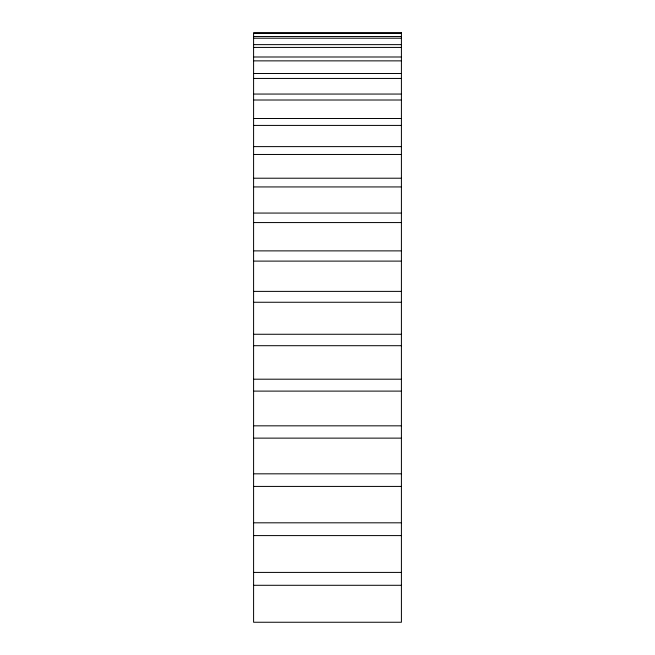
<?xml version="1.0" encoding="UTF-8"?>
<svg xmlns="http://www.w3.org/2000/svg" width="655" height="655" viewBox="0 0 655 655"><rect width="100%" height="100%" fill="white"/><g stroke="black" fill="none" stroke-linecap="round" stroke-linejoin="round"><path stroke-width="0.98" d="M253.591 33.315L401.409 33.315M253.591 36.533L401.409 36.533M253.591 38.219L401.409 38.219M253.591 44.63L401.409 44.63M253.591 47.422L401.409 47.422M253.591 56.993L401.409 56.993M253.591 60.866L401.409 60.866M253.591 73.507L401.409 73.507M253.591 78.444L401.409 78.444M253.591 94.058L401.409 94.058M253.591 100.01L401.409 100.01M253.591 118.489L401.409 118.489M253.591 125.416L401.409 125.416M253.591 146.614L401.409 146.614M253.591 154.465L401.409 154.465M253.591 178.217L401.409 178.217M253.591 186.937L401.409 186.937M253.591 213.063L401.409 213.063M253.591 222.569L401.409 222.569M253.591 250.881L401.409 250.881M253.591 261.108L401.409 261.108M253.591 291.385L401.409 291.385M253.591 302.258L401.409 302.258M253.591 334.263L401.409 334.263M253.591 345.701L401.409 345.701M253.591 379.196L401.409 379.196M253.591 391.109L401.409 391.109M253.591 425.832L401.409 425.832M253.591 438.13L401.409 438.13M253.591 473.827L401.409 473.827M253.591 486.419L401.409 486.419M253.591 522.813L401.409 522.813M253.591 535.593L401.409 535.593M253.591 572.413L401.409 572.413M253.591 585.292L401.409 585.292M401.409 32.75L253.591 32.75L253.591 622.25L401.409 622.25L401.409 32.75"/></g></svg>
